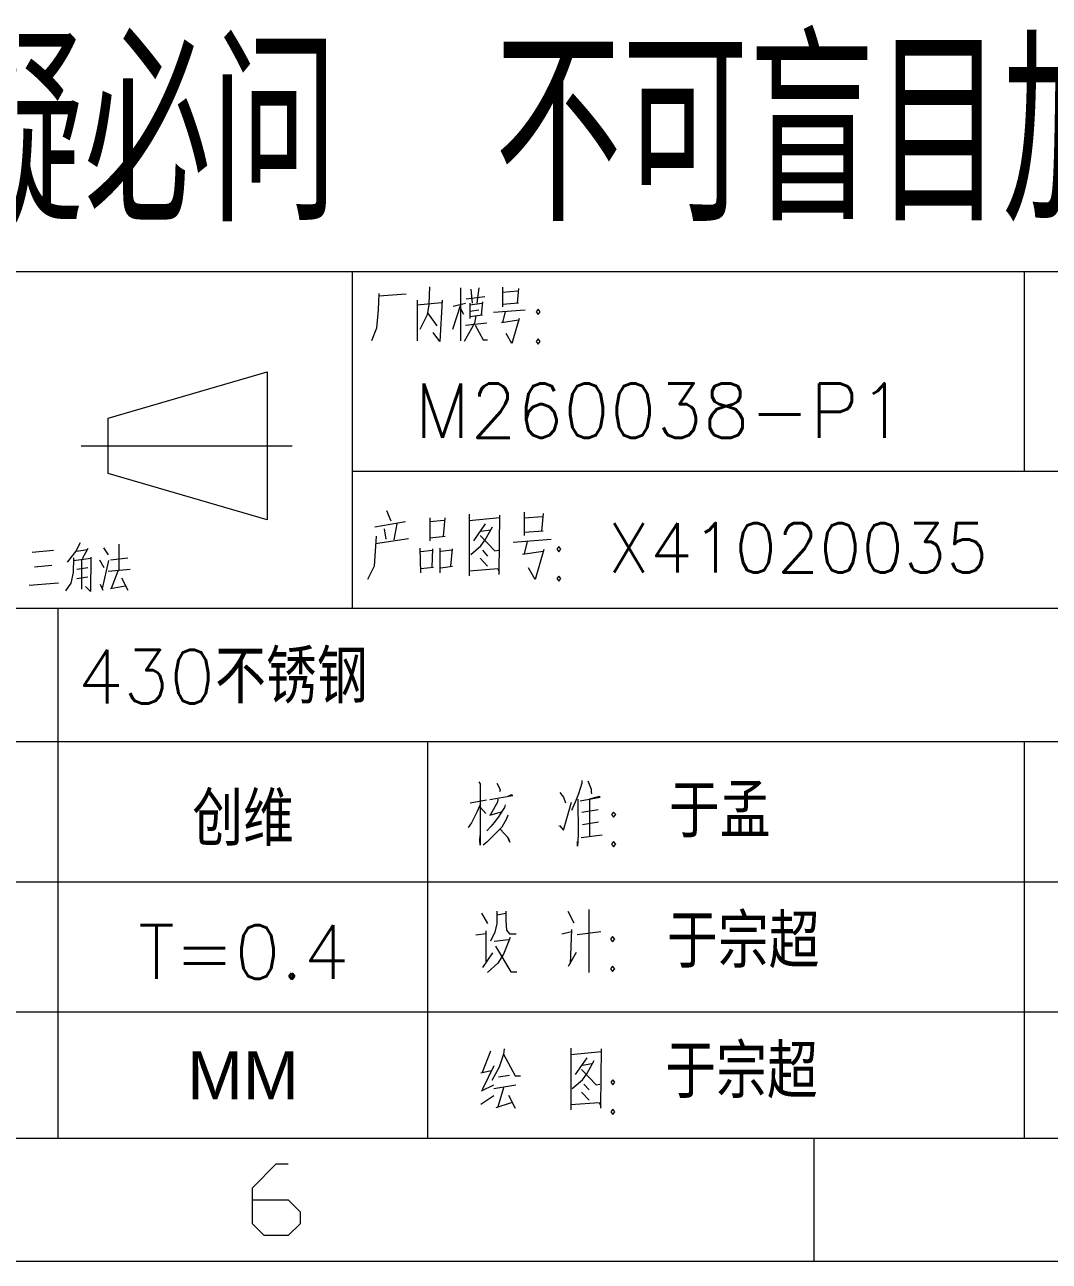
# Model space of a CAD drawing. Header units: millimetres. Extents: x 494 to 18201, y 224 to 11417.
# Drawn here: x 4155 to 4417.9, y 1894.5 to 2211.8 of the extents above; entities that cross this region are included whole.
import ezdxf
from ezdxf.enums import TextEntityAlignment as Align

# ---------------------------------------------------------------- set-up
doc = ezdxf.new("R2010")
doc.units = ezdxf.units.MM
doc.layers.add('DIM', color=7, linetype='Continuous')
doc.styles.add('chinesef_fs', font='txt.shx', dxfattribs={"bigfont": 'gbcbig.shx'})
doc.styles.add('gbenor_', font='gbenor.shx', dxfattribs={"bigfont": 'gbcbig'})
doc.styles.get("Standard").update_dxf_attribs({"font": 'arial.ttf'})
doc.styles.add('TXT', font='txt.shx', dxfattribs={"width": 0.8, "bigfont": 'ctxt.shx'})

# ---------------------------------------------------------------- blocks, each defined once
blk = doc.blocks.new('U9')
at = {"color": 254, "lineweight": 18}
for p, q in [((-628.22, -1001.15), (-24.96, -1001.15)), ((-509.62, -1069.5), (-509.62, -1001.15)), ((-373.31, -1001.15), (-373.31, -1041.64)), ((-509.62, -1041.64), (-24.96, -1041.64)), ((-628.14, -1069.5), (-24.96, -1069.5)), ((-24.96, -1096.62), (-628.14, -1096.62)), ((-494.31, -1177.07), (-494.31, -1096.62)), ((-373.31, -1096.62), (-373.31, -1177.07)), ((-24.96, -1125.09), (-628.14, -1125.09)), ((-24.96, -1151.45), (-628.14, -1151.45)), ((-1680.34, -1177.07), (-24.96, -1177.07)), ((-415.93, -1202.02), (-415.93, -1177.07)), ((-1705.29, -1202.02), (0, -1202.02))]:
    blk.add_line(p, q, dxfattribs=at)
at = {"color": 92, "lineweight": 18}
for p, q in [((-559.25, -1030.93), (-526.97, -1021.51)), ((-526.97, -1021.51), (-526.97, -1051.56)), ((-559.25, -1042.15), (-559.25, -1030.93)), ((-521.89, -1036.57), (-564.72, -1036.57)), ((-526.97, -1051.56), (-559.25, -1042.15))]:
    blk.add_line(p, q, dxfattribs=at)
at = {"color": 254, "linetype": 'Continuous', "lineweight": 18}
blk.add_line((-569.44, -1069.5), (-569.44, -1177.07), dxfattribs=at)
at = {"color": 92, "lineweight": 18}
for points in [[(-504.28, -1005.58), (-504.41, -1008.92), (-504.78, -1012.64), (-505.77, -1015.24)], [(-504.28, -1006.08), (-498.71, -1005.7)], [(-494.01, -1004.22), (-494.13, -1007.69)], [(-487.7, -1004.47), (-487.7, -1015.24)], [(-486.58, -1006.69), (-482.75, -1006.2)], [(-485.59, -1004.71), (-485.35, -1007.56)], [(-483.99, -1004.47), (-484.36, -1007.56)], [(-479.16, -1004.34), (-479.16, -1008.31)], [(-479.16, -1005.33), (-476.06, -1005.08)], [(-475.94, -1004.59), (-476.19, -1007.56)], [(-496.49, -1006.94), (-496.49, -1015.24)], [(-496.49, -1007.93), (-491.54, -1007.44)], [(-494.13, -1007.81), (-494.5, -1009.92), (-495.99, -1012.89)], [(-491.41, -1006.94), (-491.91, -1015.36), (-493.27, -1013.51)], [(-487.7, -1007.93), (-489.31, -1012.89)], [(-489.18, -1008.18), (-486.71, -1007.56)], [(-487.7, -1008.68), (-487.08, -1009.79)], [(-485.84, -1007.93), (-483.37, -1007.56)], [(-485.84, -1007.56), (-485.84, -1010.66)], [(-483.24, -1007.31), (-483.49, -1009.92)], [(-475.94, -1007.56), (-479.16, -1007.81)], [(-494.38, -1009.54), (-492.53, -1012.14)], [(-484.6, -1010.16), (-484.85, -1011.65), (-486.96, -1015.36)], [(-485.84, -1009.17), (-483.99, -1008.92)], [(-485.84, -1010.29), (-483.24, -1009.92)], [(-481.02, -1009.42), (-474.58, -1008.92)], [(-475.94, -1011.03), (-479.41, -1011.53)], [(-478.66, -1009.3), (-479.16, -1011.4)], [(-475.82, -1010.66), (-477.3, -1015.74), (-478.42, -1013.75)], [(-486.71, -1012.02), (-482.38, -1011.53)], [(-484.73, -1012.02), (-483.12, -1014.99), (-482.25, -1014.99)], [(-502.72, -1049.68), (-501.83, -1051.76)], [(-493.96, -1051.16), (-493.96, -1055.77)], [(-491.14, -1054.88), (-490.84, -1051.16)], [(-485.94, -1050.42), (-485.94, -1062.91)], [(-485.94, -1061.87), (-480.15, -1061.42), (-479.85, -1062.16), (-479.7, -1050.57)], [(-485.94, -1050.57), (-485.94, -1062.31)], [(-479.7, -1051.16), (-485.94, -1051.76)], [(-474.8, -1049.98), (-474.8, -1054.73)], [(-474.8, -1051.16), (-471.08, -1050.87)], [(-470.94, -1050.27), (-471.23, -1053.84)], [(-505.1, -1052.95), (-498.86, -1051.91)], [(-503.17, -1053.39), (-502.87, -1055.47)], [(-500.64, -1052.35), (-501.23, -1055.62)], [(-493.96, -1051.91), (-490.99, -1051.61)], [(-485.64, -1058.6), (-483.56, -1056.81), (-482.67, -1055.62), (-481.18, -1052.95)], [(-482.67, -1052.35), (-485.05, -1055.77)], [(-483.56, -1053.84), (-481.63, -1053.54)], [(-470.94, -1053.84), (-474.8, -1054.14)], [(-504.8, -1054.88), (-505.24, -1060.97), (-506.58, -1063.65)], [(-504.95, -1056.37), (-498.26, -1055.33)], [(-493.96, -1055.18), (-490.84, -1054.88)], [(-483.71, -1054.73), (-480.74, -1057.85), (-480, -1057.7)], [(-477.03, -1056.07), (-469.3, -1055.47)], [(-474.2, -1055.92), (-474.8, -1058.45)], [(-495.74, -1062.31), (-495.89, -1057.26)], [(-495.74, -1058), (-493.36, -1057.7)], [(-493.36, -1057.41), (-493.51, -1061.12)], [(-491.88, -1057.26), (-491.88, -1062.31)], [(-489.5, -1057.7), (-491.73, -1058)], [(-489.65, -1060.97), (-489.35, -1057.41)], [(-483.26, -1057.7), (-482.22, -1058.89)], [(-470.94, -1058), (-475.1, -1058.6)], [(-470.79, -1057.55), (-472.57, -1063.65), (-473.91, -1061.27)], [(-495.74, -1061.42), (-493.21, -1061.12)], [(-491.73, -1061.27), (-489.35, -1060.97)], [(-483.71, -1059.34), (-482.22, -1060.97)], [(-479.85, -1062.61), (-479.85, -1062.16)], [(-483.97, -1104.75), (-483.63, -1105.28), (-483.72, -1105.17), (-483.72, -1117.58), (-483.8, -1116.64), (-483.72, -1115.58)], [(-480.35, -1104.96), (-479.77, -1106.02), (-479.68, -1106.44), (-479.77, -1106.75)], [(-463.05, -1104.44), (-463.05, -1104.96), (-463.72, -1107.17), (-464.4, -1108.85), (-465.15, -1110.54)], [(-461.87, -1104.54), (-461.2, -1106.23), (-461.2, -1106.65), (-461.12, -1107.17)], [(-483.63, -1109.17), (-484.39, -1110.85), (-484.98, -1112.11), (-485.48, -1113.06), (-486.16, -1114.01)], [(-482.46, -1108.43), (-485.73, -1109.07)], [(-481.78, -1108.33), (-477.08, -1107.49), (-477.41, -1107.38), (-478.09, -1107.7)], [(-480.1, -1108.22), (-480.19, -1108.85), (-481.62, -1111.38), (-481.78, -1111.48), (-479.18, -1110.75)], [(-467.67, -1113.69), (-467.59, -1113.59), (-466.83, -1114.53), (-465.15, -1108.85)], [(-467.51, -1106.86), (-466.83, -1107.8), (-466.41, -1108.96)], [(-463.89, -1108.22), (-463.81, -1115.37), (-463.89, -1116.74), (-463.98, -1117.79), (-463.98, -1116.85)], [(-463.39, -1108.54), (-459.35, -1107.8), (-459.52, -1107.7), (-460.28, -1107.91), (-461.54, -1108.22), (-461.54, -1115.79)], [(-483.63, -1109.91), (-482.54, -1111.17)], [(-478.09, -1111.48), (-478.34, -1112.22), (-479.35, -1113.9), (-480.35, -1114.95), (-481.45, -1116.11), (-482.37, -1116.95), (-483.13, -1117.58)], [(-478.67, -1109.38), (-478.76, -1109.91), (-479.77, -1111.48), (-479.85, -1111.59), (-480.61, -1112.64), (-481.45, -1113.69), (-482.37, -1114.64)], [(-463.05, -1110.85), (-459.77, -1110.33)], [(-462.97, -1113.38), (-459.69, -1112.85)], [(-479.68, -1114.32), (-478, -1116.11), (-477.66, -1116.95), (-478.17, -1115.9)], [(-463.22, -1116.01), (-458.93, -1115.48)], [(-483.42, -1131.4), (-482.23, -1133.48)], [(-480.3, -1130.95), (-480.3, -1133.63)], [(-480.3, -1131.7), (-478.52, -1131.4)], [(-478.52, -1130.95), (-478.52, -1132.89), (-478.37, -1134.82), (-477.78, -1135.56), (-476.44, -1135.56)], [(-465.92, -1130.95), (-464.73, -1133.33)], [(-461.61, -1143.44), (-461.61, -1130.66)], [(-480.3, -1133.48), (-480.75, -1135.26), (-481.64, -1137.05)], [(-482.53, -1135.56), (-484.61, -1135.86)], [(-482.53, -1141.21), (-482.53, -1134.97)], [(-477.63, -1136.3), (-478.97, -1139.72), (-480.16, -1141.51), (-482.23, -1143.44)], [(-480.9, -1137.05), (-477.93, -1136.75)], [(-467.11, -1135.56), (-465.18, -1135.12)], [(-465.18, -1134.67), (-465.47, -1141.66)], [(-463.99, -1135.71), (-459.24, -1135.12)], [(-480.6, -1138.09), (-477.48, -1143.29), (-476.29, -1143.29)], [(-465.77, -1142.1), (-464.14, -1139.28)], [(-481.19, -1139.43), (-483.27, -1142.4)], [(-481.65, -1159.37), (-483.28, -1163.68)], [(-478.83, -1158.92), (-478.98, -1159.96), (-476.6, -1164.42), (-475.56, -1164.42)], [(-465.34, -1158.78), (-465.34, -1171.26)], [(-465.34, -1170.22), (-459.54, -1169.77), (-459.25, -1170.52), (-459.1, -1158.92)], [(-465.34, -1158.92), (-465.34, -1170.67)], [(-478.98, -1159.96), (-479.87, -1162.64), (-481.35, -1165.32)], [(-459.1, -1159.52), (-465.34, -1160.11)], [(-465.04, -1166.95), (-462.96, -1165.17), (-462.07, -1163.98), (-460.58, -1161.3)], [(-462.07, -1160.71), (-464.44, -1164.13)], [(-462.96, -1162.19), (-461.03, -1161.9)], [(-481.5, -1163.38), (-483.58, -1163.83)], [(-480.91, -1162.34), (-483.28, -1167.25)], [(-480.02, -1164.57), (-477.79, -1164.27)], [(-463.11, -1163.09), (-460.14, -1166.21), (-459.4, -1166.06)], [(-483.43, -1167.4), (-480.91, -1166.21)], [(-480.91, -1166.95), (-476.45, -1166.21)], [(-478.98, -1166.8), (-480.16, -1170.67)], [(-462.66, -1166.06), (-461.62, -1167.25)], [(-480.91, -1168.44), (-483.58, -1170.22)], [(-477.94, -1168.29), (-476.6, -1170.96)], [(-463.11, -1167.69), (-461.62, -1169.33)], [(-480.46, -1170.81), (-477.34, -1169.77)], [(-459.25, -1170.96), (-459.25, -1170.52)], [(-529.95, -1189.55), (-522.68, -1189.55), (-520.26, -1191.97), (-520.26, -1194.4), (-522.68, -1196.82), (-527.53, -1196.82), (-529.95, -1194.4), (-529.95, -1187.12), (-525.1, -1182.27), (-522.68, -1182.27)]]:
    blk.add_lwpolyline(points, dxfattribs=at)
for points in [[(-471.94, -1009.86), (-471.52, -1009.34), (-471.94, -1008.81), (-472.36, -1009.34)], [(-471.94, -1015.86), (-471.52, -1015.33), (-471.94, -1014.8), (-472.36, -1015.33)], [(-467.74, -1058.01), (-467.32, -1057.49), (-467.74, -1056.96), (-468.16, -1057.49)], [(-467.74, -1064.01), (-467.32, -1063.48), (-467.74, -1062.95), (-468.16, -1063.48)], [(-456.62, -1111.9), (-456.2, -1111.38), (-456.62, -1110.85), (-457.04, -1111.38)], [(-456.62, -1117.9), (-456.2, -1117.37), (-456.62, -1116.85), (-457.04, -1117.37)], [(-456.82, -1137.19), (-456.4, -1136.67), (-456.82, -1136.14), (-457.24, -1136.67)], [(-456.82, -1143.19), (-456.4, -1142.66), (-456.82, -1142.14), (-457.24, -1142.66)], [(-456.79, -1166.22), (-456.37, -1165.7), (-456.79, -1165.17), (-457.21, -1165.7)], [(-456.79, -1172.22), (-456.37, -1171.69), (-456.79, -1171.16), (-457.21, -1171.69)]]:
    blk.add_lwpolyline(points, close=True, dxfattribs=at)
at = {"color": 3, "lineweight": 18}
for points in [[(-564.93, -1056.24), (-565.81, -1057.9), (-567.57, -1060.1)], [(-557, -1061.76), (-557, -1056.46)], [(-574.63, -1058.12), (-570.33, -1057.68)], [(-565.59, -1057.9), (-563.5, -1057.57)], [(-563.39, -1057.35), (-564.49, -1059.44)], [(-560.19, -1057.23), (-559.2, -1058.67)], [(-574.19, -1061.09), (-570.66, -1060.76)], [(-566.25, -1059.22), (-566.36, -1062.2), (-566.8, -1064.4), (-567.91, -1065.95)], [(-566.25, -1059.77), (-562.73, -1059.33)], [(-565.59, -1061.54), (-563.39, -1061.2)], [(-564.6, -1065.62), (-564.6, -1059.66)], [(-562.73, -1059.11), (-562.84, -1066.06), (-563.83, -1065.06)], [(-560.96, -1059.66), (-560.08, -1061.2)], [(-560.41, -1065.51), (-559.09, -1059.77)], [(-559.2, -1061.98), (-554.79, -1061.54)], [(-558.76, -1059.66), (-555.23, -1059.22)], [(-563.39, -1063.19), (-565.59, -1063.52)], [(-558.54, -1065.39), (-557.22, -1061.87)], [(-556.55, -1063.3), (-555.23, -1065.84)], [(-569.34, -1064.4), (-575.29, -1064.84)], [(-560.85, -1064.62), (-560.3, -1065.84)], [(-558.76, -1065.51), (-555.78, -1064.95)]]:
    blk.add_lwpolyline(points, dxfattribs=at)
at = {"color": 3, "style": 'chinesef_fs'}
blk.add_text('有疑必问 不可盲目加工', height=35.7735, dxfattribs=at).set_placement((-615.65, -990.98))
at = {"color": 92, "lineweight": 18}
blk.add_text('MM', height=9.738, dxfattribs=at).set_placement((-531.87, -1164.26), align=Align.MIDDLE)
at = {"lineweight": 18, "style": 'gbenor_'}
blk.add_attdef('文档路径', (-272.46, -941.27), '', height=11.97, dxfattribs=at)
at = {"lineweight": 20, "style": 'TXT'}
for tag, height, p in [('18-**-**', 11.02, (-447.23, -1029.37)), ('客户名称', 10.87, (-531.85, -1111.72, 0)), ('料厚:', 10.87, (-531.73, -1139.24, 0))]:
    blk.add_attdef(tag, text='', height=height, dxfattribs=at).set_placement(p, align=Align.MIDDLE)
for tag, p, height in [('88888', (-457.83, -1062.2), 10.02), ('材质:', (-565.48, -1088.8, 0), 10.87), ('核准', (-445.4, -1116.08, 0), 10.87), ('设计', (-445.79, -1142.51, 0), 10.87), ('绘图', (-446.15, -1168.95, 0), 10.87)]:
    blk.add_attdef(tag, p, '', height=height, dxfattribs=at)
for tag, p, height, width in [('3', (-199.16, -1062.58), 10.67, 0.7), ('4', (-199.16, -1089.19), 10.67, 0.7), ('核准日期', (-329.67, -1118.33, 0), 10.87, 0.68), ('设计日期', (-329.67, -1145.11, 0), 10.87, 0.68), ('1', (-187.58, -1144.16), 9.85, 0.7), ('绘图日期', (-329.78, -1170.73, 0), 10.87, 0.68), ('2', (-198.99, -1168.84), 9.85, 0.7)]:
    blk.add_attdef(tag, p, '', height=height, dxfattribs=dict(at, width=width))

msp = doc.modelspace()

# ---------------------------------------------------------------- block references
at = {"layer": 'DIM', "ltscale": 1.418068}
ref = msp.add_blockref('U9', (4883.48986, 3414.38715), dxfattribs=dict(at, xscale=1.264435379605522, yscale=1.26443537960024, zscale=1.264435379605522))
ref.add_attrib('18-**-**', 'M260038-P1', dxfattribs={"layer": '0', "lineweight": 20, "height": 13.931916, "style": 'TXT'}).set_placement((4317.99363, 2112.81066), align=Align.MIDDLE)
ref.add_attrib('88888', 'X41020035', (4304.59348, 2071.3012), dxfattribs={"layer": '0', "lineweight": 20, "height": 12.665378, "style": 'TXT'})
ref.add_attrib('客户名称', '创维', dxfattribs={"layer": '0', "lineweight": 20, "height": 13.745957, "style": 'TXT'}).set_placement((4211.00096, 2008.68369, 0), align=Align.MIDDLE)
ref.add_attrib('核准', '于孟', (4320.31633, 2003.1796, 0), dxfattribs={"layer": '0', "lineweight": 20, "height": 13.745957, "style": 'TXT'})
ref.add_attrib('设计', '于宗超', (4319.81457, 1969.75236, 0), dxfattribs={"layer": '0', "lineweight": 20, "height": 13.745957, "style": 'TXT'})
ref.add_attrib('绘图', '于宗超', (4319.3595, 1936.33005, 0), dxfattribs={"layer": '0', "lineweight": 20, "height": 13.745957, "style": 'TXT'})
ref.add_attrib('料厚:', 'T=0.4', dxfattribs={"layer": '0', "lineweight": 20, "height": 13.745957, "style": 'TXT'}).set_placement((4211.15145, 1973.89605, 0), align=Align.MIDDLE)
ref.add_attrib('材质:', '430不锈钢', (4168.47211, 2037.66425, 0), dxfattribs={"layer": '0', "lineweight": 20, "height": 13.745957, "style": 'TXT'})

doc.saveas('drawing.dxf')
